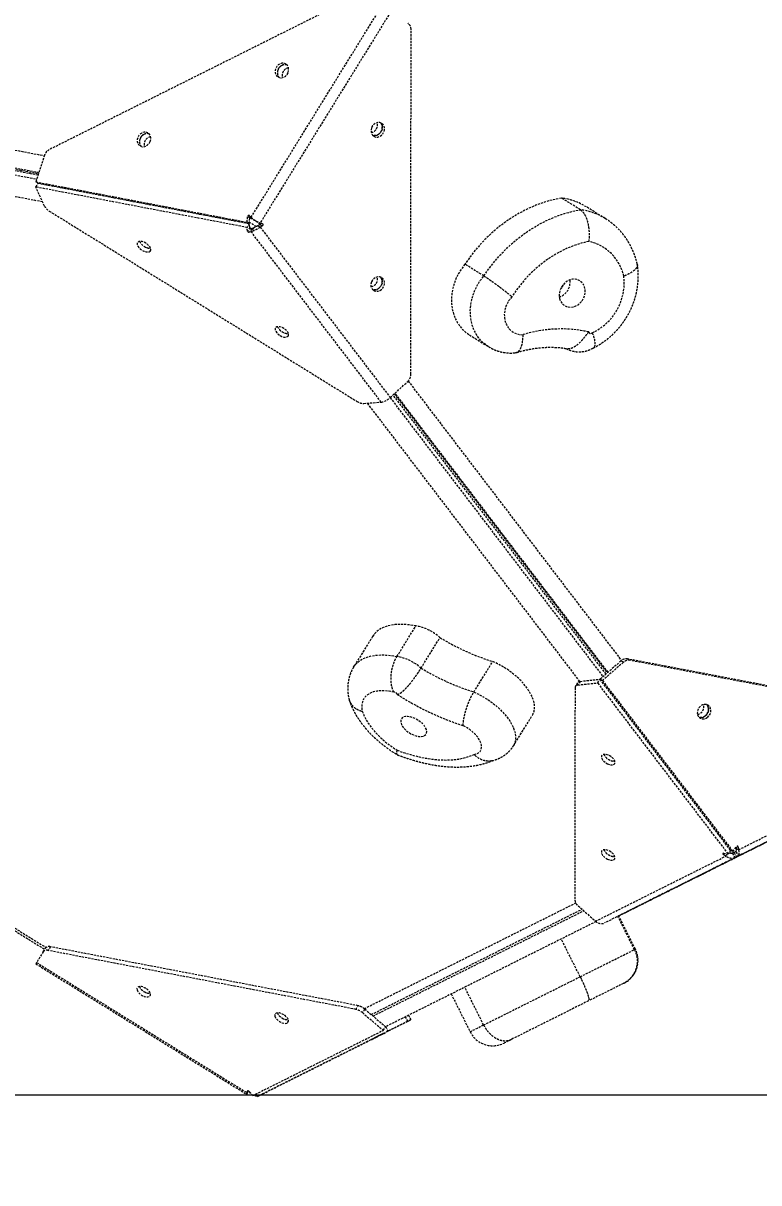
# Model space of a CAD drawing. Header units: millimetres. Extents: x -3960 to 3430, y -2884 to 2225.
# Drawn here: x -137 to 299, y -819 to -133 of the extents above; entities that cross this region are included whole.
import ezdxf

# ---------------------------------------------------------------- set-up
doc = ezdxf.new("R2010")
doc.units = ezdxf.units.MM
doc.linetypes.add('HIDDEN', pattern=[1.905, 1.27, -0.635])
for name, color, linetype in [('DIKOM_ОБЪЕКТ', 7, 'Continuous'), ('DIKOM_РАЗМЕР_ЗОНА', 7, 'Continuous'), ('DIKOM_РАЗМЕР_ОБЪЕКТА', 7, 'Continuous')]:
    doc.layers.add(name, color=color, linetype=linetype)
doc.styles.add('style1', font='arialbd.ttf', dxfattribs={"width": 0.8})
doc.dimstyles.new('1-50', dxfattribs={"dimtxt": 300, "dimasz": 200, "dimexe": 100, "dimexo": 0, "dimgap": 100, "dimtad": 1, "dimtxsty": 'style1', "dimcen": 200, "dimclrd": 7, "dimclre": 7, "dimclrt": 7, "dimadec": 1, "dimazin": 2, "dimtfac": 1, "dimtmove": 0, "dimatfit": 2, "dimfxl": 0, "dimlwd": 25, "dimlwe": 18, "dimarcsym": 0})

# ---------------------------------------------------------------- blocks, each defined once
blk = doc.blocks.new('*D1')
at = {"layer": 'Defpoints', "color": 0, "transparency": 16777216}
for p in [(-1646.58, -384.36), (1929.75, -477.12), (1929.75, -1272.12)]:
    blk.add_point(p, dxfattribs=at)
at = {"layer": 'DIKOM_РАЗМЕР_ОБЪЕКТА', "color": 7, "lineweight": 18, "transparency": 16777216}
for p, q in [((-1646.58, -384.36), (-1646.58, -1372.12)), ((1929.75, -477.12), (1929.75, -1372.12))]:
    blk.add_line(p, q, dxfattribs=at)
at = {"layer": 'DIKOM_РАЗМЕР_ОБЪЕКТА', "color": 7, "lineweight": 25, "transparency": 16777216}
blk.add_line((-1446.58, -1272.12), (1729.75, -1272.12), dxfattribs=at)
at = {"layer": 'DIKOM_РАЗМЕР_ОБЪЕКТА', "color": 7, "transparency": 16777216}
for points in [[(-1446.58, -1238.79), (-1446.58, -1305.45), (-1646.58, -1272.12)], [(1729.75, -1238.79), (1729.75, -1305.45), (1929.75, -1272.12)]]:
    blk.add_solid(points, dxfattribs=at)
at = {"layer": 'DIKOM_РАЗМЕР_ОБЪЕКТА', "color": 7, "transparency": 16777216, "insert": (141.59, -1018.85), "char_height": 300, "attachment_point": 5, "style": 'style1'}
blk.add_mtext('{\\fArial|b0|i0|c204|p34;3550}', dxfattribs=at)
blk = doc.blocks.new('*D2')
at = {"layer": 'Defpoints', "color": 0, "transparency": 16777216}
for p in [(1188.61, 729.83), (-1925.03, -767.19), (1470.26, -767.19)]:
    blk.add_point(p, dxfattribs=at)
at = {"layer": 'DIKOM_РАЗМЕР_ОБЪЕКТА', "color": 7, "lineweight": 18, "transparency": 16777216}
for p, q in [((1188.61, 729.83), (-2025.03, 729.83)), ((1470.26, -767.19), (-2025.03, -767.19))]:
    blk.add_line(p, q, dxfattribs=at)
at = {"layer": 'DIKOM_РАЗМЕР_ОБЪЕКТА', "color": 7, "lineweight": 25, "transparency": 16777216}
blk.add_line((-1925.03, 529.83), (-1925.03, -567.19), dxfattribs=at)
at = {"layer": 'DIKOM_РАЗМЕР_ОБЪЕКТА', "color": 7, "transparency": 16777216}
for points in [[(-1958.36, 529.83), (-1891.69, 529.83), (-1925.03, 729.83)], [(-1958.36, -567.19), (-1891.69, -567.19), (-1925.03, -767.19)]]:
    blk.add_solid(points, dxfattribs=at)
at = {"layer": 'DIKOM_РАЗМЕР_ОБЪЕКТА', "color": 7, "transparency": 16777216, "insert": (-2178.2, -18.68), "char_height": 300, "attachment_point": 5, "rotation": 90, "style": 'style1'}
blk.add_mtext('{\\fArial|b0|i0|c204|p34;1500}', dxfattribs=at)
blk = doc.blocks.new('*D3')
at = {"layer": 'Defpoints', "color": 0, "transparency": 16777216}
for p in [(1049.1, 2224.81), (-3510.19, -2267.17), (1391.3, -2267.17)]:
    blk.add_point(p, dxfattribs=at)
at = {"layer": 'DIKOM_РАЗМЕР_ЗОНА', "color": 7, "lineweight": 18, "transparency": 16777216}
for p, q in [((1049.1, 2224.81), (-3610.19, 2224.81)), ((1391.3, -2267.17), (-3610.19, -2267.17))]:
    blk.add_line(p, q, dxfattribs=at)
at = {"layer": 'DIKOM_РАЗМЕР_ЗОНА', "color": 7, "lineweight": 25, "transparency": 16777216}
blk.add_line((-3510.19, 2024.81), (-3510.19, -2067.17), dxfattribs=at)
at = {"layer": 'DIKOM_РАЗМЕР_ЗОНА', "color": 7, "transparency": 16777216}
for points in [[(-3543.52, 2024.81), (-3476.86, 2024.81), (-3510.19, 2224.81)], [(-3543.52, -2067.17), (-3476.86, -2067.17), (-3510.19, -2267.17)]]:
    blk.add_solid(points, dxfattribs=at)
at = {"layer": 'DIKOM_РАЗМЕР_ЗОНА', "color": 7, "transparency": 16777216, "insert": (-3763.36, -99.6), "char_height": 300, "attachment_point": 5, "rotation": 90, "style": 'style1'}
blk.add_mtext('{\\fArial|b0|i0|c204|p34;4500}', dxfattribs=at)
blk = doc.blocks.new('*D4')
at = {"layer": 'Defpoints', "color": 0, "transparency": 16777216}
for p in [(-3146.44, -695.08), (3429.88, -695.08), (3429.88, -2784.15)]:
    blk.add_point(p, dxfattribs=at)
at = {"layer": 'DIKOM_РАЗМЕР_ЗОНА', "color": 7, "lineweight": 18, "transparency": 16777216}
for p, q in [((-3146.44, -695.08), (-3146.44, -2884.15)), ((3429.88, -695.08), (3429.88, -2884.15))]:
    blk.add_line(p, q, dxfattribs=at)
at = {"layer": 'DIKOM_РАЗМЕР_ЗОНА', "color": 7, "lineweight": 25, "transparency": 16777216}
blk.add_line((-2946.44, -2784.15), (3229.88, -2784.15), dxfattribs=at)
at = {"layer": 'DIKOM_РАЗМЕР_ЗОНА', "color": 7, "transparency": 16777216}
for points in [[(-2946.44, -2750.81), (-2946.44, -2817.48), (-3146.44, -2784.15)], [(3229.88, -2750.81), (3229.88, -2817.48), (3429.88, -2784.15)]]:
    blk.add_solid(points, dxfattribs=at)
at = {"layer": 'DIKOM_РАЗМЕР_ЗОНА', "color": 7, "transparency": 16777216, "insert": (141.72, -2530.97), "char_height": 300, "attachment_point": 5, "style": 'style1'}
blk.add_mtext('{\\fArial|b0|i0|c204|p34;6550}', dxfattribs=at)

msp = doc.modelspace()

# ---------------------------------------------------------------- linework, layer by layer
at = {"layer": 'DIKOM_ОБЪЕКТ', "color": 7, "linetype": 'HIDDEN', "lineweight": 15}
for p, q in [((61.08891, -116.45177), (-121.14279, -207.50395)), ((-1.61007, -247.5702), (75.47375, -122.92455)), ((80.83971, -126.24297), (3.7559, -250.88862)), ((93.00335, -340.53099), (93.05724, -136.2217)), ((-328.55745, -171.9601), (-124.04487, -211.08316)), ((-127.80507, -222.65638), (-331.89979, -183.61326)), ((-331.62306, -182.66612), (-127.49918, -221.71484)), ((-127.32389, -221.17538), (-331.46454, -182.12343)), ((-332.57133, -185.91196), (-128.54755, -224.94152)), ((-125.08586, -238.44794), (-328.56237, -199.52307)), ((-123.96509, -210.83767), (-129.06606, -226.53734)), ((-129.06684, -229.63262), (-127.72452, -227.46208)), ((-4.05114, -253.54897), (-129.06684, -229.63262)), ((-123.97302, -240.91211), (-129.06684, -229.63262)), ((-129.06606, -226.53734), (-4.05033, -250.45373)), ((-127.72447, -227.36699), (-129.06606, -226.53734)), ((-2.70874, -251.37845), (-127.72452, -227.46208)), ((-127.72447, -227.36699), (-2.70872, -251.2833)), ((193.32472, -243.05727), (182.14649, -236.14403)), ((-121.15244, -243.8455), (61.02558, -356.50868)), ((-2.58753, -246.59202), (-1.61007, -247.5702)), ((208.08097, -248.29157), (196.90274, -241.37833)), ((-2.70874, -251.37845), (-4.05114, -253.54897)), ((-3.69495, -255.70452), (-4.05114, -253.54897)), ((-4.05033, -250.45373), (-3.69272, -247.14423)), ((-2.70872, -251.2833), (-4.05033, -250.45373)), ((-2.3526, -253.53403), (-3.69495, -255.70452)), ((-2.35113, -247.97388), (-3.69272, -247.14423)), ((-2.3526, -253.53403), (-2.70874, -251.37845)), ((-2.70872, -251.2833), (-2.35113, -247.97388)), ((-0.26994, -253.91544), (-1.61229, -256.08593)), ((-0.26994, -253.91544), (-1.24778, -254.21728)), ((3.72601, -251.73213), (2.41386, -252.57448)), ((2.41386, -252.57448), (3.7552, -253.40407)), ((3.72601, -251.73213), (5.0674, -252.56169)), ((5.0674, -252.56169), (3.7552, -253.40407)), ((3.7552, -253.40407), (80.77954, -354.27963)), ((3.7559, -250.88862), (5.06772, -251.32627)), ((-1.24778, -254.21728), (-2.59013, -256.38778)), ((-1.61229, -256.08593), (-2.59013, -256.38778)), ((75.412, -356.96152), (-1.61229, -256.08593)), ((136.1801, -282.24963), (125.00187, -275.33639)), ((127.66291, -317.18705), (138.84114, -324.10029)), ((80.77954, -354.27963), (91.15878, -344.66239)), ((91.34928, -344.47741), (217.66704, -509.9341)), ((80.69956, -354.35306), (206.74266, -519.44989)), ((208.54319, -517.8797), (82.45655, -352.72575)), ((83.1803, -352.05514), (209.28507, -517.23277)), ((209.71011, -516.86209), (83.59499, -351.67089)), ((65.03562, -357.71482), (75.412, -356.96152)), ((193.01111, -522.25317), (67.27053, -357.55258)), ((84.74274, -507.5047), (95.92858, -489.41786)), ((70.26369, -495.69207), (59.07787, -513.77882)), ((99.01136, -514.40023), (110.19721, -496.31353)), ((130.26408, -528.54877), (141.44998, -510.46203)), ((217.43746, -510.12353), (205.06705, -520.91099)), ((218.77871, -510.95297), (206.40835, -521.7404)), ((218.77871, -510.95297), (217.43746, -510.12353)), ((221.32276, -508.9429), (222.66406, -509.77231)), ((403.52766, -543.80208), (221.32276, -508.9429)), ((404.86891, -544.63152), (222.66406, -509.77231)), ((193.218, -522.22404), (204.98202, -520.95356)), ((203.6395, -523.12388), (204.98202, -520.95356)), ((282.22623, -622.13293), (204.98202, -520.95356)), ((205.06705, -520.91099), (206.40835, -521.7404)), ((205.06705, -520.91099), (282.31132, -622.09047)), ((190.15443, -526.01466), (190.1244, -651.92192)), ((191.71614, -523.02452), (190.37361, -525.19484)), ((193.218, -522.22404), (191.87547, -524.39436)), ((191.87547, -524.39436), (203.6395, -523.12388)), ((280.88365, -624.30329), (203.6395, -523.12388)), ((206.40835, -521.7404), (283.65257, -622.91991)), ((153.73877, -560.35559), (164.9246, -542.26876)), ((287.01247, -621.89802), (411.69993, -559.60185)), ((404.33093, -567.00684), (222.08761, -658.04385)), ((411.69908, -563.31045), (287.01162, -625.60662)), ((287.20099, -625.52497), (412.25014, -563.05193)), ((274.56997, -611.95034), (274.57164, -612.10652)), ((275.20441, -612.93539), (275.25237, -612.84426)), ((278.52697, -624.05966), (278.08307, -624.77741)), ((278.08323, -624.01383), (280.88365, -624.30329)), ((280.29857, -624.24276), (279.39462, -625.70407)), ((282.22623, -622.13293), (280.88365, -624.30329)), ((282.31132, -622.09047), (283.65257, -622.91991)), ((285.67945, -622.92391), (283.16112, -624.18194)), ((284.39863, -623.55846), (283.42061, -624.04718)), ((283.42061, -624.04718), (284.76143, -626.73085)), ((283.65257, -622.91991), (285.74088, -620.18782)), ((284.39863, -623.55846), (285.73944, -626.24213)), ((285.6708, -622.92295), (285.5038, -623.00633)), ((285.5038, -623.00633), (286.84462, -625.69001)), ((285.59462, -620.37932), (285.67122, -621.06858)), ((285.6708, -622.92295), (287.01162, -625.60662)), ((285.67122, -621.06858), (287.01247, -621.89802)), ((286.05746, -619.91173), (286.84589, -620.39927)), ((286.84589, -620.39927), (287.01247, -621.89802)), ((-204.68323, -630.83666), (-123.81596, -680.84948)), ((202.34065, -664.20167), (279.39462, -625.70407)), ((284.76143, -626.73085), (207.7074, -665.22849)), ((216.07255, -661.05028), (284.76108, -626.74368)), ((279.39462, -625.70407), (278.08307, -624.77741)), ((284.76108, -626.74368), (285.73905, -626.25499)), ((285.73944, -626.24213), (284.76143, -626.73085)), ((286.84427, -625.70283), (287.20099, -625.52497)), ((287.01162, -625.60662), (286.84462, -625.69001)), ((-199.84779, -632.24675), (-123.04857, -679.74363)), ((65.38372, -715.95067), (190.58031, -653.40002)), ((69.51264, -719.44925), (194.29855, -657.10377)), ((70.55789, -720.33652), (195.31841, -658.00392)), ((191.96694, -655.04589), (202.34065, -664.20167)), ((202.60587, -664.42374), (90.0351, -720.6662)), ((225.34219, -681.0108), (215.50946, -661.33038)), ((225.90481, -680.72973), (216.07209, -661.0493)), ((-120.46956, -679.35688), (-121.81193, -681.52711)), ((61.72695, -714.20514), (-120.46956, -679.35688)), ((193.18624, -697.07648), (182.01269, -674.71238)), ((-124.68342, -682.25183), (-128.64907, -688.66485)), ((-124.68342, -682.25183), (-123.34105, -680.08161)), ((60.38458, -716.37536), (-121.81193, -681.52711)), ((-129.1204, -689.42729), (-4.19985, -766.69055)), ((-128.64907, -688.66485), (-4.00771, -765.75545)), ((136.04483, -725.62538), (124.87135, -703.26138)), ((116.84946, -707.26919), (128.02301, -729.63329)), ((60.38458, -716.37536), (61.72695, -714.20514)), ((65.61111, -716.13725), (64.26874, -718.30748)), ((64.26874, -718.30748), (76.63237, -728.80294)), ((65.61111, -716.13725), (77.9748, -726.63268)), ((89.82624, -720.77039), (90.0709, -720.64815)), ((91.54727, -719.91063), (92.8883, -722.59431)), ((76.63237, -728.80294), (77.9748, -726.63268)), ((78.05982, -726.64897), (77.92218, -726.71786)), ((89.82624, -720.77039), (78.05982, -726.64897)), ((78.05982, -726.64897), (79.4008, -729.33268)), ((91.16716, -723.45401), (79.4008, -729.33268)), ((91.04986, -723.52827), (80.67201, -728.71444)), ((91.16716, -723.45401), (89.82624, -720.77039)), ((92.89344, -722.60683), (92.8883, -722.59431)), ((-0.64865, -767.4269), (76.63237, -728.80294)), ((79.4008, -729.33268), (2.11971, -767.95654)), ((3.60876, -767.21273), (80.67201, -728.71444)), ((-4.2194, -766.67824), (-3.07314, -764.82489)), ((-3.35313, -764.69727), (-4.00771, -765.75545)), ((-4.00771, -765.75545), (-3.84038, -764.88078)), ((-3.7378, -764.71487), (-3.84038, -764.88078)), ((-2.73543, -765.09213), (-0.64865, -767.4269)), ((-2.73511, -765.09249), (-2.73522, -765.0927)), ((-1.75772, -766.18631), (-2.73522, -765.0927)), ((1.35475, -766.42566), (2.11971, -767.95654)), ((2.11971, -767.95654), (4.92087, -766.55703)), ((4.92085, -766.55705), (3.60876, -767.21273))]:
    msp.add_line(p, q, dxfattribs=at)
at = {"layer": 'DIKOM_ОБЪЕКТ', "color": 7, "linetype": 'HIDDEN', "lineweight": 15, "flags": 128}
for points in [[(20.27575, -161.88829), (20.60072, -160.67001), (20.60308, -159.45161), (20.28258, -158.33173), (19.66516, -157.40111), (18.80089, -156.73518), (17.75976, -156.38781), (16.62612, -156.38726), (15.49182, -156.73354), (14.44876, -157.39849), (13.58144, -158.32836), (12.96009, -159.44777), (12.63512, -160.66605), (12.63276, -161.88445), (12.95329, -163.00439), (13.57069, -163.93495), (14.43499, -164.60093), (15.47609, -164.94825), (16.60973, -164.9488), (17.74401, -164.6026), (18.78708, -163.93758), (19.6544, -163.0077), (20.27575, -161.88829)], [(69.70603, -194.54089), (69.38105, -195.75916), (69.37873, -196.97762), (69.69928, -198.09747), (70.31673, -199.02814), (71.18105, -199.69403), (72.22224, -200.04137), (73.35591, -200.04197), (74.49024, -199.69574), (75.53335, -199.03077), (76.40066, -198.1009), (77.02201, -196.98148), (77.34699, -195.76321), (77.34931, -194.54475), (77.02873, -193.42485), (76.41126, -192.49427), (75.54696, -191.82829), (74.50577, -191.48095), (73.37213, -191.4804), (72.23777, -191.82658), (71.19469, -192.4916), (70.32735, -193.42142), (69.70603, -194.54089)], [(70.3654, -199.07948), (70.76919, -199.18269), (71.898, -199.21635), (73.03626, -198.90202), (74.09171, -198.26508), (74.97886, -197.35722), (75.62583, -196.25196), (75.9802, -195.03886), (76.01324, -193.81615), (75.72236, -192.68295), (75.13106, -191.73101), (75.01285, -191.60233)], [(75.00951, -191.60124), (75.06992, -191.66467), (75.68734, -192.59529), (76.00792, -193.71519), (76.00559, -194.93365), (75.68062, -196.15192), (75.05927, -197.27134), (74.19192, -198.20116), (73.14884, -198.86618), (72.01452, -199.21241), (70.88085, -199.21181), (70.37716, -199.09149)], [(-61.39659, -202.69595), (-61.07161, -201.47767), (-61.06929, -200.25922), (-61.38979, -199.13933), (-62.00721, -198.20872), (-62.87148, -197.54279), (-63.91258, -197.19547), (-65.04622, -197.19492), (-66.1805, -197.54112), (-67.22358, -198.20614), (-68.09089, -199.13602), (-68.71224, -200.25543), (-69.03725, -201.47365), (-69.03957, -202.69211), (-68.71908, -203.81199), (-68.10165, -204.74261), (-67.23738, -205.40854), (-66.19625, -205.75591), (-65.06261, -205.75646), (-63.92836, -205.41021), (-62.88525, -204.74523), (-62.01794, -203.81536), (-61.39659, -202.69595)], [(182.14649, -236.14403), (177.07295, -237.20462), (172.02922, -238.63028), (167.03907, -240.41426), (162.12613, -242.54805), (157.31347, -245.02175), (152.62389, -247.82359), (148.07949, -250.94034), (143.7017, -254.35736), (139.51119, -258.05845), (135.52768, -262.02619), (131.76996, -266.24189), (128.25583, -270.68559), (125.00187, -275.33639)], [(136.1801, -282.24963), (139.43406, -277.59883), (142.94819, -273.15513), (146.70591, -268.93943), (150.68942, -264.97169), (154.87993, -261.2706), (159.25772, -257.85357), (163.80213, -254.73683), (168.4917, -251.93499), (173.30436, -249.46129), (178.21731, -247.3275), (183.20745, -245.54352), (188.25118, -244.11786), (193.32472, -243.05727)], [(-61.41364, -267.5142), (-61.08883, -266.92372), (-61.08669, -266.17175), (-61.40733, -265.31922), (-62.0248, -264.43515), (-62.88908, -263.59121), (-63.93013, -262.85582), (-65.06365, -262.28844), (-66.1977, -261.93513), (-67.24056, -261.82442), (-68.10765, -261.9654), (-68.72868, -262.34657), (-69.05349, -262.93704), (-69.05563, -263.68901), (-68.73499, -264.54155), (-68.11752, -265.42561), (-67.25324, -266.26955), (-66.21224, -267.00497), (-65.07872, -267.57236), (-63.94462, -267.92563), (-62.90176, -268.03634), (-62.03472, -267.8954), (-61.41364, -267.5142)], [(198.2783, -261.80926), (193.86108, -262.8978), (189.48359, -264.3228), (185.16938, -266.07665), (180.94151, -268.14987), (176.82271, -270.53137), (172.83508, -273.20841), (169.00001, -276.1666), (165.33798, -279.39011), (161.86878, -282.86163), (158.61083, -286.56256), (155.58177, -290.47303), (152.79774, -294.57209)], [(125.00187, -275.33639), (123.03192, -277.87593), (121.30724, -280.59605), (119.84903, -283.46314), (118.67533, -286.44188), (117.80052, -289.49552), (117.23542, -292.58646), (116.98703, -295.67648), (117.0584, -298.72763), (117.44862, -301.70214), (118.15291, -304.56345), (119.1626, -307.27621), (120.4652, -309.80702), (122.04469, -312.12464), (123.88154, -314.20051), (125.95314, -316.009), (127.66291, -317.18705)], [(69.68189, -285.84169), (69.35692, -287.05997), (69.35459, -288.27842), (69.67517, -289.39833), (70.29265, -290.32891), (71.15695, -290.99489), (72.19813, -291.34223), (73.33181, -291.34283), (74.46613, -290.9966), (75.50924, -290.33163), (76.37656, -289.40175), (76.99791, -288.28234), (77.32288, -287.06406), (77.32521, -285.84561), (77.00463, -284.72571), (76.3872, -283.79509), (75.52285, -283.12914), (74.48167, -282.78181), (73.348, -282.7812), (72.21367, -283.12743), (71.17059, -283.79246), (70.30324, -284.72228), (69.68189, -285.84169)], [(70.34135, -290.38031), (70.74509, -290.48355), (71.87389, -290.51721), (73.01212, -290.20283), (74.06761, -289.56594), (74.95475, -288.65808), (75.60173, -287.55282), (75.9561, -286.33972), (75.98919, -285.11697), (75.6983, -283.98378), (75.10701, -283.03184), (74.98874, -282.90319)], [(74.98541, -282.9021), (75.04578, -282.96548), (75.66323, -283.89615), (75.98378, -285.016), (75.98154, -286.23447), (75.65649, -287.45273), (75.03522, -288.57216), (74.16782, -289.50201), (73.12479, -290.16701), (71.99046, -290.51324), (70.85674, -290.51267), (70.35302, -290.39229)], [(138.82825, -324.09235), (137.13138, -322.92224), (135.05977, -321.11374), (133.22292, -319.03788), (131.64343, -316.72026), (130.34084, -314.18945), (129.33114, -311.47669), (128.62686, -308.61538), (128.23664, -305.64087), (128.16527, -302.58972), (128.41365, -299.4997), (128.97875, -296.40876), (129.85356, -293.35512), (131.02726, -290.37638), (132.48547, -287.50929), (134.21015, -284.78917), (136.1801, -282.24963)], [(181.00301, -295.54781), (181.51783, -297.03541), (182.31881, -298.33661), (183.37314, -299.39796), (184.63777, -300.17616), (186.06072, -300.63925), (187.58398, -300.76837), (189.14501, -300.55813), (190.67996, -300.01722), (192.12598, -299.16772), (193.42389, -298.04448), (194.52056, -296.69343), (195.37109, -295.1699), (195.94056, -293.53624), (196.2058, -291.85941), (196.15592, -290.20796), (195.79288, -288.64953), (195.13161, -287.24796), (194.19918, -286.0606), (193.03368, -285.13606), (191.68302, -284.51224), (190.20224, -284.2146), (188.65221, -284.25537), (187.0962, -284.63289), (185.59802, -285.33169), (184.21897, -286.3231), (183.01549, -287.56666), (182.03691, -289.01136), (181.32328, -290.59809), (180.90369, -292.26186), (180.79553, -293.93463), (181.00301, -295.54781)], [(152.79774, -294.57209), (151.31843, -296.3449), (150.09892, -298.3158), (149.17254, -300.43079), (148.56472, -302.632), (148.29202, -304.85916), (148.36202, -307.05122), (148.7727, -309.14824), (149.51287, -311.0927), (150.56224, -312.83148), (151.8921, -314.31682), (153.46598, -315.50818), (155.24086, -316.37287), (157.16806, -316.88721), (159.19492, -317.03715)], [(20.23462, -318.00745), (20.5594, -317.41693), (20.56155, -316.66495), (20.24091, -315.81242), (19.62344, -314.92835), (18.75918, -314.08447), (17.7181, -313.34902), (16.58462, -312.78169), (15.45053, -312.42833), (14.40771, -312.31767), (13.54061, -312.45865), (12.91956, -312.83977), (12.59474, -313.43024), (12.5926, -314.18221), (12.91327, -315.0348), (13.53071, -315.91882), (14.395, -316.76275), (15.43603, -317.49822), (16.56951, -318.06556), (17.70364, -318.41889), (18.74647, -318.52954), (19.61352, -318.3886), (20.23462, -318.00745)], [(95.92858, -489.41786), (92.61062, -488.86337), (89.41376, -488.55045), (86.36375, -488.48164), (83.48519, -488.65743), (80.80144, -489.07649), (78.334, -489.73543), (76.10292, -490.62893), (74.12613, -491.74971), (72.41964, -493.08879), (70.99724, -494.63534), (70.26369, -495.69207)], [(59.07706, -513.78001), (59.81134, -512.72207), (61.23382, -511.17554), (62.94031, -509.83646), (64.91702, -508.71566), (67.14813, -507.82221), (69.61557, -507.16327), (72.29937, -506.74418), (75.1779, -506.56834), (78.22791, -506.63715), (81.42483, -506.95017), (84.74274, -507.5047)], [(164.9246, -542.26876), (165.37103, -541.44268), (165.93572, -539.81455), (166.18368, -538.02853), (166.11193, -536.10665), (165.72142, -534.07269), (165.0169, -531.9516), (164.00706, -529.76967), (162.70436, -527.55369), (161.12481, -525.33103), (159.288, -523.12911), (157.21656, -520.97514), (154.93587, -518.89548), (152.47421, -516.91596), (149.86186, -515.06089), (147.13114, -513.3532), (144.31557, -511.81392), (141.44998, -510.46203)], [(82.89443, -528.57612), (80.14896, -528.06835), (77.52333, -527.80714), (75.0505, -527.79582), (72.76149, -528.03427), (70.68498, -528.51979), (68.84711, -529.24618), (67.27076, -530.2042), (65.97587, -531.3821), (64.97858, -532.76488), (64.29148, -534.33535), (63.92313, -536.07369), (63.8781, -537.95813), (64.15699, -539.96505)], [(130.26408, -528.54877), (133.12978, -529.90072), (135.9453, -531.44003), (138.67608, -533.14769), (141.28836, -535.00266), (143.75003, -536.98231), (146.03066, -539.06187), (148.10216, -541.21594), (149.93902, -543.41783), (151.51846, -545.64042), (152.82115, -547.8564), (153.83106, -550.03843), (154.53556, -552.15939), (154.92614, -554.19345), (154.99778, -556.11526), (154.74981, -557.90128), (154.18518, -559.52938), (153.73984, -560.35381)], [(64.15699, -539.96505), (65.09205, -542.33874), (66.32542, -544.76189), (67.84458, -547.21016), (69.6346, -549.65927), (71.6775, -552.08475), (73.95284, -554.46223), (76.43795, -556.76816), (79.10816, -558.97953), (81.93654, -561.07401), (84.89504, -563.03096)], [(268.55638, -543.60258), (269.46503, -542.72025), (270.14032, -541.6319), (270.52747, -540.4256), (270.59519, -539.19926), (270.33787, -538.05191), (269.77653, -537.07678), (268.95648, -536.35279), (267.94427, -535.93859), (266.82192, -535.86773), (265.68025, -536.14592), (264.61175, -536.75063), (263.7031, -537.63297), (263.02781, -538.72131), (262.6406, -539.92751), (262.57294, -541.15395), (262.83025, -542.3013), (263.39159, -543.27643), (264.21165, -544.00042), (265.22386, -544.41462), (266.34621, -544.48548), (267.48793, -544.20726), (268.55638, -543.60258)], [(268.22946, -536.01662), (268.43524, -536.24737), (268.99663, -537.22247), (269.25394, -538.36982), (269.18622, -539.59616), (268.79907, -540.80246), (268.12378, -541.89081), (267.21513, -542.77314), (266.14664, -543.37785), (265.00496, -543.65604), (263.88256, -543.58521), (263.59742, -543.50716)], [(263.62186, -543.53186), (263.9935, -543.62486), (265.1223, -543.65853), (266.26057, -543.3442), (267.31605, -542.70731), (268.2032, -541.79945), (268.85014, -540.69414), (269.20451, -539.48104), (269.2376, -538.25829), (268.94671, -537.1251), (268.3554, -536.17324), (268.20081, -536.00755)], [(102.1638, -550.81395), (101.64886, -549.63685), (100.8479, -548.43197), (99.79359, -547.24849), (98.5291, -546.13499), (97.10629, -545.13707), (95.58329, -544.29546), (94.02253, -543.64475), (92.48778, -543.2114), (91.0421, -543.01335), (89.74457, -543.05868), (88.6482, -543.34546), (87.79798, -543.86188), (87.22879, -544.58696), (86.96381, -545.49096), (87.0139, -546.53679), (87.37703, -547.6817), (88.03841, -548.87891), (88.9708, -550.07926), (90.13619, -551.23365), (91.4868, -552.29479), (92.96725, -553.21929), (94.51713, -553.96933), (96.07282, -554.51417), (97.5707, -554.83144), (98.94943, -554.90816), (100.1526, -554.74135), (101.13087, -554.33766), (101.8442, -553.71369), (102.2635, -552.89498), (102.37151, -551.91502), (102.1638, -550.81395)], [(130.36496, -565.5231), (131.8438, -565.16698), (133.0629, -564.5585), (133.9889, -563.71435), (134.59637, -562.65753), (134.86875, -561.41716), (134.79853, -560.02704), (134.38765, -558.52533), (133.64734, -556.95303), (132.59792, -555.35334), (131.26809, -553.77004), (129.69431, -552.24649), (127.91965, -550.8243), (125.99263, -549.54245), (123.96608, -548.43611)], [(84.89504, -563.03096), (89.31149, -564.56721), (93.68819, -565.87553), (98.00155, -566.94904), (102.22852, -567.78182), (106.34636, -568.3694), (110.33309, -568.70884), (114.16726, -568.7981), (117.82829, -568.63673), (121.29661, -568.22574), (124.55364, -567.56723), (127.58181, -566.66475), (130.36496, -565.5231)], [(209.3538, -570.9756), (210.49882, -571.41902), (211.58887, -571.62906), (212.53565, -571.58852), (213.26243, -571.30077), (213.71029, -570.78906), (213.84302, -570.09494), (213.64988, -569.27462), (213.14648, -568.39444), (212.3736, -567.52586), (211.39386, -566.73922), (210.28665, -566.09814), (209.14163, -565.65472), (208.05158, -565.44468), (207.1048, -565.48522), (206.37813, -565.77304), (205.93016, -566.28468), (205.79743, -566.9788), (205.99056, -567.79912), (206.49397, -568.6793), (207.26685, -569.54788), (208.24659, -570.33452), (209.3538, -570.9756)], [(209.3404, -627.40452), (210.48536, -627.84798), (211.57541, -628.05789), (212.52213, -628.01737), (213.24892, -627.72963), (213.69684, -627.21802), (213.82962, -626.52387), (213.63642, -625.70345), (213.13303, -624.8234), (212.36014, -623.95482), (211.38046, -623.16815), (210.27319, -622.5271), (209.12816, -622.08354), (208.03812, -621.87364), (207.09139, -621.91415), (206.36461, -622.20189), (205.91676, -622.7136), (205.78397, -623.40776), (205.97711, -624.22807), (206.48056, -625.10823), (207.25345, -625.97681), (208.23313, -626.76348), (209.3404, -627.40452)], [(285.5038, -623.00633), (285.47727, -623.01964), (285.43081, -623.04287), (285.3658, -623.07531), (285.28419, -623.11605), (285.18855, -623.1639), (285.08169, -623.21729), (284.96694, -623.27457), (284.84774, -623.33418), (284.72765, -623.39406), (284.61051, -623.45268), (284.49964, -623.50798), (284.39863, -623.55846)], [(286.84462, -625.69001), (286.81808, -625.70331), (286.77162, -625.72654), (286.70661, -625.75899), (286.625, -625.79972), (286.52937, -625.84758), (286.42251, -625.90096), (286.30776, -625.95825), (286.18856, -626.01785), (286.06853, -626.07783), (285.95132, -626.13635), (285.84052, -626.19175), (285.73944, -626.24213)], [(262.89601, -637.66022), (262.57129, -637.82252), (262.5693, -637.82361), (262.89019, -637.66339), (263.508, -637.35483), (264.37262, -636.92297), (265.41401, -636.40267), (266.54793, -635.8363), (267.68236, -635.26961), (268.72543, -634.74841), (269.59265, -634.31509), (270.21383, -634.00472), (270.53855, -633.84242), (270.54054, -633.84133), (270.21964, -634.00155), (269.60184, -634.31011), (268.73722, -634.74197), (267.69583, -635.26227), (266.56191, -635.82865), (265.42743, -636.39537), (264.3844, -636.91653), (263.51719, -637.34985), (262.89601, -637.66022)], [(193.18624, -697.07648), (197.03067, -695.15579), (200.7503, -693.29733), (204.31559, -691.51612), (207.69805, -689.82611), (210.87079, -688.24097), (213.8085, -686.77324), (216.48782, -685.43456), (218.88739, -684.23572), (220.98805, -683.18618), (222.7731, -682.2943), (224.22836, -681.56729), (225.34219, -681.0108)], [(225.34219, -681.0108), (225.78048, -680.79181), (225.90481, -680.72973)], [(-128.64907, -688.66485), (-128.85232, -688.99355), (-129.00033, -689.23292), (-129.09027, -689.37842), (-129.1204, -689.42729), (-129.1204, -689.42729)], [(136.04483, -725.62538), (139.29794, -724.00012), (142.81124, -722.24485), (146.56823, -720.36781), (150.55112, -718.37786), (154.74116, -716.28436), (159.11861, -714.09738), (163.66273, -711.82695), (168.35221, -709.48411), (173.16476, -707.07955), (178.07784, -704.62496), (183.06821, -702.13174), (188.11221, -699.61156), (193.18624, -697.07648)], [(-69.14609, -704.87773), (-68.76328, -705.74245), (-68.09185, -706.62423), (-67.18615, -707.45183), (-66.1195, -708.15817), (-64.97848, -708.68589), (-63.85537, -708.99237), (-62.84124, -709.05272), (-62.01821, -708.86204), (-61.45303, -708.43578), (-61.19143, -707.80847), (-61.25457, -707.03104), (-61.63732, -706.16642), (-62.30881, -705.28454), (-63.21451, -704.45694), (-64.28109, -703.7507), (-65.42218, -703.22288), (-66.54522, -702.9165), (-67.55936, -702.85615), (-68.38238, -703.04683), (-68.94763, -703.47299), (-69.20923, -704.1003), (-69.14609, -704.87773)], [(218.88947, -701.00268), (217.95356, -701.4703), (216.71929, -702.08688), (215.19908, -702.84644), (213.40809, -703.74129), (211.36413, -704.76239), (209.08771, -705.89974), (206.60152, -707.14199), (203.93029, -708.47652), (201.10077, -709.89018), (198.14124, -711.36886)], [(219.19042, -700.85225), (219.16906, -700.86293), (218.88947, -701.00268)], [(198.14124, -711.36886), (193.72364, -713.57601), (189.34589, -715.76317), (185.03156, -717.91872), (180.80364, -720.03099), (176.68501, -722.08881), (172.69761, -724.08098), (168.86287, -725.99694), (165.20127, -727.82628), (161.73254, -729.55934), (158.47528, -731.18674), (155.4469, -732.69982), (152.66369, -734.09034)], [(12.51043, -720.49594), (12.89324, -721.36066), (13.56476, -722.24252), (14.47046, -723.07013), (15.53701, -723.77638), (16.67809, -724.30407), (17.80117, -724.61056), (18.81531, -724.67091), (19.63833, -724.48024), (20.20349, -724.05399), (20.46518, -723.42677), (20.40206, -722.64932), (20.0192, -721.78463), (19.34773, -720.90274), (18.44203, -720.07513), (17.37543, -719.36891), (16.2344, -718.84119), (15.11132, -718.5347), (14.09718, -718.47435), (13.27416, -718.66502), (12.70895, -719.0913), (12.44731, -719.71849), (12.51043, -720.49594)], [(91.04986, -723.52827), (91.45691, -723.32493), (91.8219, -723.14252), (92.13971, -722.98365), (92.40598, -722.85058), (92.61703, -722.74504), (92.76989, -722.6687), (92.8624, -722.62236), (92.89344, -722.60683)], [(92.8883, -722.59431), (92.85945, -722.60863), (92.77343, -722.65152), (92.63132, -722.72248), (92.43498, -722.82063), (92.18688, -722.94457), (91.89023, -723.09276), (91.54884, -723.26325), (91.16716, -723.45401)], [(128.02301, -729.63329), (128.03499, -729.62729), (128.28253, -729.50369), (128.84674, -729.22178), (129.72077, -728.78509), (130.89377, -728.19907), (132.35132, -727.47078), (134.07541, -726.6094), (136.04483, -725.62538)], [(70.48291, -733.79413), (71.42757, -733.32208), (72.51666, -732.77793), (73.66188, -732.20569), (74.77052, -731.6517), (75.7527, -731.16098), (76.52877, -730.77302), (77.03606, -730.51953), (77.23332, -730.42082), (77.10458, -730.48506), (76.6604, -730.70699), (75.93656, -731.06858), (74.99182, -731.54053), (73.90274, -732.08468), (72.75752, -732.65691), (71.64892, -733.21087), (70.66676, -733.70173), (69.89063, -734.08958), (69.3834, -734.34317), (69.18607, -734.44178), (69.31481, -734.37754), (69.75906, -734.15571), (70.48291, -733.79413)], [(70.48518, -733.79973), (71.42991, -733.32778), (72.51899, -732.78363), (73.66426, -732.21137), (74.77286, -731.65741), (75.75497, -731.16658), (76.53115, -730.77869), (77.03838, -730.52511), (77.23559, -730.42642), (77.10697, -730.49073), (76.66267, -730.7126), (75.93888, -731.07415), (74.99421, -731.5462), (73.90512, -732.09035), (72.75985, -732.66262), (71.65126, -733.21657), (70.66908, -733.7073), (69.89296, -734.09529), (69.38567, -734.34878), (69.18846, -734.44746), (69.31715, -734.38325), (69.76138, -734.16128), (70.48518, -733.79973)], [(152.66369, -734.09034), (151.18466, -734.82922), (149.96562, -735.43836), (149.03974, -735.90091), (148.43244, -736.20425), (148.16043, -736.34016), (148.14558, -736.34765)], [(4.92087, -766.55703), (5.0516, -766.49171), (5.16235, -766.43634), (5.24913, -766.39297), (5.30878, -766.36313), (5.33919, -766.348), (5.33919, -766.348), (5.30884, -766.36324), (5.24913, -766.39297), (5.16242, -766.43644), (5.0516, -766.49171), (4.92085, -766.55705)]]:
    msp.add_lwpolyline(points, dxfattribs=at)
at = {"layer": 'DIKOM_ОБЪЕКТ', "color": 7, "linetype": 'HIDDEN', "lineweight": 15}
for centre, radius, start, end in [((88.96165, -136.08203), 4.09797, 358.04682078, 56.64640921), ((18.61081, -161.89395), 4.67294, 113.87365336, 218.90244705), ((18.55458, -161.69628), 4.48334, 76.45428235, 161.55015941), ((18.50475, -160.98099), 3.80495, 73.17923896, 117.980703), ((18.09206, -162.04331), 4.18154, 155.01978536, 221.75667049), ((21.24511, -163.52963), 4.50433, 99.06151164, 197.471278), ((68.7378, -192.8941), 4.49969, 279.02764352, 17.41097861), ((-63.06202, -202.70449), 4.67388, 113.88083778, 218.8200883), ((-63.11768, -202.50403), 4.48345, 76.45498831, 161.54832822), ((-63.16921, -201.79014), 3.80415, 73.08789379, 117.98319802), ((-63.58215, -202.85116), 4.17995, 155.00538092, 221.77107492), ((-60.42867, -204.33969), 4.50437, 99.03640652, 197.44577281), ((-118.52367, -212.58281), 5.71442, 117.27981392, 162.21818366), ((177.3196, -273.16892), 37.3382, 58.36675053, 82.57230833), ((-117.52205, -237.53198), 7.28287, 207.65330188, 240.10032719), ((188.51917, -280.02277), 37.27655, 58.45316605, 82.59303958), ((-20.45834, -284.04057), 37.91444, 54.82881542, 61.95535686), ((-19.04621, -281.75729), 37.78182, 52.77549458, 63.7491118), ((-61.39339, -258.98365), 6.85789, 204.72580304, 271.80470239), ((-62.07028, -259.46923), 6.03215, 203.25403879, 241.30814425), ((-61.52539, -259.80568), 6.0326, 235.22282847, 273.27508437), ((192.72465, -288.15809), 26.92774, 12.46986281, 78.09773298), ((68.71374, -284.19497), 4.49965, 279.0278104, 17.41125946), ((177.6248, -285.74966), 9.64688, 289.66325227, 6.86685008), ((178.4506, -286.2604), 4.90502, 308.68635629, 347.84467522), ((186.7095, -286.3377), 32.5536, 294.62330305, 7.04739438), ((20.25484, -309.47685), 6.85789, 204.72580304, 271.80470239), ((19.57819, -309.96227), 6.03242, 203.25449591, 241.30736824), ((20.12279, -310.29891), 6.03256, 235.22353082, 273.27555632), ((181.97829, -391.63847), 78.00281, 77.92969645, 106.98275715), ((199.40292, -315.22305), 1.12175, 187.02097591, 320.86140014), ((87.2836, -340.45474), 5.72026, 312.64463076, 359.23625753), ((64.99482, -350.58131), 7.13363, 236.19190988, 270.32765871), ((73.99433, -347.41195), 9.65423, 278.44410138, 314.65391902), ((91.24932, -517.31055), 28.28246, 47.93662507, 80.47676323), ((182.7859, -377.5632), 139.17887, 238.56374629, 252.72258286), ((80.06366, -535.39738), 28.28243, 47.93709275, 80.47712226), ((171.6006, -395.64912), 139.17983, 238.56371951, 252.72244447), ((220.59792, -513.54087), 4.65475, 81.04144266, 132.76356003), ((221.93926, -514.37046), 4.65493, 81.04232351, 132.76310876), ((191.82898, -526.06914), 1.67543, 88.40992897, 178.13639007), ((193.26648, -524.12413), 1.90071, 91.46160641, 144.65329223), ((82.94188, -530.64079), 2.06522, 20.39861164, 91.31651004), ((175.7716, -388.54755), 168.0719, 237.26158856, 252.04714849), ((261.95869, -537.33496), 4.50159, 279.09137844, 17.72863143), ((213.49464, -562.59508), 6.85359, 204.7878846, 271.83663406), ((212.81237, -563.11388), 6.01121, 202.94385837, 241.35147557), ((213.37032, -563.4368), 6.02986, 235.21609155, 273.30502874), ((213.4823, -619.02387), 6.85428, 204.75077511, 271.77529147), ((212.79984, -619.54201), 6.01238, 202.94774885, 241.34758509), ((282.50767, -617.45796), 6.30284, 258.88320649, 295.96340336), ((213.35736, -619.864), 6.03158, 235.22174722, 273.29937307), ((194.76748, -651.28876), 4.68606, 187.76532713, 233.29931453), ((205.7825, -660.75083), 4.87388, 225.07477362, 293.26240618), ((-121.35896, -681.88394), 2.67901, 70.61040917, 137.71935535), ((-122.70134, -684.05417), 2.67901, 70.61040917, 137.71935535), ((212.48634, -687.43382), 15, 296.54757677, 26.54757677), ((-62.22165, -700.51961), 6.01908, 203.05523769, 241.33490062), ((-61.52788, -700.0164), 6.85, 204.71097126, 271.85703033), ((-61.67431, -700.86101), 6.01664, 235.19021483, 273.51915563), ((19.43481, -716.13816), 6.01881, 203.05355645, 241.33488034), ((20.12821, -715.63614), 6.84851, 204.66422093, 271.85862716), ((58.52441, -724.98514), 8.80843, 49.29688706, 77.80846993), ((59.86679, -722.81491), 8.80843, 49.29688706, 77.80846993), ((19.98222, -716.47881), 6.01704, 235.19335078, 273.51899864), ((141.44145, -722.92919), 15, 206.54757677, 296.54757677)]:
    msp.add_arc(centre, radius, start, end, dxfattribs=at)
for centre, major_axis, ratio, start_param, end_param in [((-3.00984, -247.27486), (-0.02594, 0.87348), 0.788507823, 5.586091827, 7.680486929), ((-1.66972, -253.66464), (0.63786, -0.39451), 0.661509404, 3.665262168, 5.759657271), ((-1.66825, -248.10449), (-0.02594, 0.87348), 0.788507823, 0.307963596, 1.397301622), ((3.30406, -251.17949), (0.79311, 0.36692), 0.78852205, 4.885971755, 5.975401102), ((4.64545, -252.00908), (0.79311, 0.36692), 0.78852205, 4.885971755, 6.980366858), ((-3.0121, -255.83517), (0.63786, -0.39451), 0.661509404, 3.665262168, 5.759657271), ((278.50514, -624.56648), (0.82341, -0.43027), 0.431141303, 2.315861054, 4.410256156), ((286.16283, -620.74055), (0.3394, 0.87146), 0.688502918, 5.362276781, 7.456671883), ((286.16123, -626.04412), (0.68938, 0.3444), 0.000075362, 0.13544146, 2.229836576), ((-3.15758, -765.3031), (0.62181, -0.5509), 0.539307345, 1.357248273, 3.451643375), ((-3.15736, -765.30362), (0.62184, -0.55083), 0.539276321, 1.357098543, 1.884656305)]:
    msp.add_ellipse(centre, major_axis=major_axis, ratio=ratio, start_param=start_param, end_param=end_param, dxfattribs=at)
for points, knots in [([(193.32472, -243.05727), (193.68909, -243.32359), (194.42842, -243.86397), (195.44223, -245.16005), (196.36086, -246.78594), (197.13819, -248.70483), (197.7668, -250.88739), (198.21814, -253.24347), (198.48491, -255.74802), (198.56167, -258.62165), (198.42434, -260.65815), (198.27996, -261.79625), (198.2783, -261.80926)], [0, 0, 0, 0, 0.10431357, 0.211658522, 0.315966713, 0.42327726, 0.52798694, 0.635677277, 0.741393935, 0.850101121, 0.998285188, 1, 1, 1, 1]), ([(3.7552, -253.40407), (3.25102, -253.73602), (2.32823, -254.34357), (0.88919, -255.07942), (-0.45009, -255.72208), (-1.20515, -255.95847), (-1.61229, -256.08593)], [0, 0, 0, 0, 0.2731897418, 0.500015406, 0.7304045473, 1, 1, 1, 1]), ([(-1.61007, -247.5702), (-1.19509, -247.92635), (-0.43554, -248.57822), (0.90458, -249.51703), (2.33288, -250.30043), (3.25738, -250.68256), (3.7559, -250.88862)], [0, 0, 0, 0, 0.273184728, 0.500016101, 0.730396695, 1, 1, 1, 1]), ([(2.41386, -252.57448), (2.14098, -252.71066), (1.64578, -252.95779), (0.89331, -253.29755), (0.2388, -253.65184), (-0.09061, -253.82252), (-0.26994, -253.91544)], [0, 0, 0, 0, 0.275466136, 0.499909167, 0.727765152, 1, 1, 1, 1]), ([(227.01084, -275.20489), (226.8515, -274.54874), (226.39217, -272.65731), (225.38883, -269.61732), (223.93695, -266.1433), (222.20573, -262.83584), (220.21696, -259.71576), (217.98289, -256.80436), (215.52301, -254.11519), (212.84554, -251.6781), (210.33697, -249.71684), (208.65501, -248.68571), (207.99633, -248.28191)], [0, 0, 0, 0, 0.058770574, 0.169413875, 0.279745149, 0.389546502, 0.498795557, 0.607505135, 0.715710248, 0.823469562, 0.930869083, 1, 1, 1, 1]), ([(200.92195, -324.89231), (201.0806, -324.81904), (202.3364, -324.239), (204.60912, -322.94725), (207.67881, -320.9348), (210.59261, -318.65288), (213.33823, -316.13678), (215.89304, -313.39922), (218.23823, -310.46107), (220.35592, -307.34287), (222.23008, -304.06706), (223.84593, -300.65684), (225.19055, -297.13668), (226.25271, -293.53206), (227.02292, -289.86917), (227.49378, -286.17552), (227.66136, -282.47868), (227.5213, -278.88516), (227.24273, -276.51957), (227.05166, -275.37782), (227.04781, -275.35481)], [0, 0, 0, 0, 0.008878892, 0.070282576, 0.131813048, 0.19354173, 0.255436411, 0.31746828, 0.3796126, 0.441847889, 0.504159157, 0.566526629, 0.628934117, 0.69136025, 0.753780987, 0.816165934, 0.878474203, 0.94066334, 0.998804252, 1, 1, 1, 1]), ([(226.9982, -275.36296), (227.03453, -275.54502), (227.13583, -276.05266), (226.83692, -276.95505), (226.14407, -278.03563), (225.04818, -279.1145), (223.58414, -280.1762), (221.63708, -281.27102), (220.01218, -281.97465), (219.04021, -282.33513), (219.01716, -282.34368)], [0, 0, 0, 0, 0.082191848, 0.22917536, 0.37205042, 0.519062359, 0.662014111, 0.809100175, 0.995472526, 1, 1, 1, 1]), ([(136.1801, -282.24963), (136.57752, -282.50038), (137.38387, -283.00915), (138.90921, -284.03391), (140.63284, -285.22963), (142.50046, -286.56267), (144.48486, -288.01539), (146.49665, -289.52494), (148.51284, -291.07793), (150.65226, -292.77554), (152.05286, -293.93495), (152.78676, -294.56269), (152.79774, -294.57209)], [0, 0, 0, 0, 0.105387755, 0.213830593, 0.319213823, 0.427652521, 0.533135912, 0.641664635, 0.747421137, 0.856222315, 0.997848321, 1, 1, 1, 1]), ([(198.28959, -315.36016), (198.28357, -315.36626), (197.83059, -315.82487), (197.00414, -316.86635), (195.7145, -318.55045), (194.29349, -320.31202), (192.75021, -321.97856), (191.18121, -323.37548), (189.63857, -324.43184), (188.12291, -325.11989), (186.75874, -325.43822), (185.95702, -325.33397), (185.59944, -325.28747)], [0, 0, 0, 0, 0.001231592, 0.092664868, 0.187455202, 0.305885027, 0.427779425, 0.545195145, 0.665947355, 0.782873541, 0.903155999, 1, 1, 1, 1]), ([(159.19492, -317.03715), (159.19493, -317.05244), (159.19581, -318.13807), (159.11327, -319.95712), (158.78393, -322.27188), (158.32778, -324.0813), (157.71151, -325.58363), (156.96189, -326.72718), (156.07142, -327.44503), (155.4115, -327.77302), (155.0323, -327.74209), (155.01212, -327.74044)], [0, 0, 0, 0, 0.002578915, 0.183082213, 0.316523585, 0.453788044, 0.586641532, 0.723315564, 0.855908573, 0.992334096, 1, 1, 1, 1]), ([(200.27297, -315.93109), (200.27824, -315.94153), (200.72605, -316.82987), (201.28854, -318.40146), (201.78401, -320.40468), (201.97725, -321.97614), (201.93504, -323.2836), (201.63746, -324.21797), (201.3197, -324.73183), (201.05173, -324.81401), (201.02123, -324.82336)], [0, 0, 0, 0, 0.002436079, 0.207334263, 0.360243254, 0.517577029, 0.670379107, 0.827607126, 0.980377443, 1, 1, 1, 1]), ([(138.8447, -324.06124), (139.37987, -324.39296), (140.71239, -325.2189), (143.01505, -326.22213), (145.68969, -327.09496), (148.45157, -327.65988), (151.2645, -327.91692), (153.46165, -327.9017), (154.70778, -327.77442), (155.01235, -327.74331)], [0, 0, 0, 0, 0.112005326, 0.278882724, 0.445401922, 0.611875248, 0.778607225, 0.945888502, 1, 1, 1, 1]), ([(155.51711, -327.65155), (156.1125, -327.46752), (158.13514, -326.84235), (161.5974, -325.97831), (165.89297, -325.17278), (170.17676, -324.66078), (174.43584, -324.43368), (178.65044, -324.50793), (182.38233, -324.79868), (184.66256, -325.18908), (185.59151, -325.34813)], [0, 0, 0, 0, 0.058259177, 0.197915095, 0.337791784, 0.478102613, 0.618918525, 0.760316002, 0.902354187, 1, 1, 1, 1]), ([(185.04925, -325.26235), (185.15266, -325.32567), (185.8917, -325.77823), (187.40544, -326.35136), (189.54171, -326.94531), (191.73467, -327.2124), (193.92772, -327.18527), (196.09346, -326.86598), (198.18656, -326.24657), (199.84361, -325.55859), (200.73633, -324.9901), (201.01477, -324.81278)], [0, 0, 0, 0, 0.021741486, 0.155384873, 0.287816196, 0.419251731, 0.549952711, 0.680226698, 0.810406362, 0.940865556, 1, 1, 1, 1]), ([(82.89443, -528.57612), (82.88916, -528.567), (82.44127, -527.79151), (81.87877, -526.2942), (81.38363, -523.8638), (81.18948, -521.50546), (81.2364, -519.01828), (81.51835, -516.51677), (82.02832, -514.02384), (82.74373, -511.66138), (83.6444, -509.42719), (84.37316, -508.1516), (84.74274, -507.5047)], [0, 0, 0, 0, 0.001684865, 0.143231932, 0.24886719, 0.357558883, 0.463120795, 0.571737455, 0.677271548, 0.785867484, 0.891405609, 1, 1, 1, 1]), ([(59.09019, -513.79061), (58.68771, -514.47387), (57.83188, -515.92674), (56.86595, -518.31952), (56.12646, -520.88578), (55.68293, -523.52571), (55.5209, -526.22151), (55.64848, -528.96559), (55.95354, -531.15416), (56.24319, -532.41841), (56.32323, -532.76776)], [0, 0, 0, 0, 0.119926786, 0.255006438, 0.389713778, 0.525040714, 0.662023927, 0.801731032, 0.945211661, 1, 1, 1, 1]), ([(84.87758, -529.92096), (84.8836, -529.9202), (85.33644, -529.86248), (86.16261, -529.55711), (87.45212, -528.75108), (88.87279, -527.55532), (90.41616, -525.99572), (91.98541, -524.20915), (93.52741, -522.29666), (95.04692, -520.28175), (96.48042, -518.26778), (97.83708, -516.26371), (98.61622, -515.02729), (99.01136, -514.40023)], [0, 0, 0, 0, 0.001079765, 0.0812574, 0.16437459, 0.268224318, 0.375110041, 0.478071576, 0.583956549, 0.686486469, 0.791958897, 0.894490777, 1, 1, 1, 1]), ([(56.34832, -532.76291), (56.36459, -532.8788), (56.46664, -533.60575), (57.05991, -534.86088), (58.12097, -536.44465), (59.59338, -537.82597), (61.53661, -539.06283), (63.16296, -539.6948), (64.13395, -539.95879), (64.15699, -539.96505)], [0, 0, 0, 0, 0.033960541, 0.213019693, 0.397263265, 0.576419573, 0.760751968, 0.994323593, 1, 1, 1, 1]), ([(56.50298, -533.41657), (56.67592, -533.9426), (57.19629, -535.52541), (58.30441, -538.13278), (59.89505, -541.23367), (61.77476, -544.30302), (63.91756, -547.31983), (66.29833, -550.25504), (68.88907, -553.08768), (71.66668, -555.8044), (74.61102, -558.39369), (77.70218, -560.84866), (80.92747, -563.15188), (83.36592, -564.74571), (84.72972, -565.5527), (84.95597, -565.68658)], [0, 0, 0, 0, 0.041750875, 0.125625653, 0.210720951, 0.297183124, 0.3842272, 0.471118214, 0.557571103, 0.643494378, 0.72890818, 0.813907969, 0.898618975, 0.983181686, 1, 1, 1, 1]), ([(123.96608, -548.43611), (123.96606, -548.42665), (123.96493, -547.7529), (124.04741, -546.41599), (124.37677, -544.1913), (124.8331, -542.0064), (125.44921, -539.67432), (126.20082, -537.3056), (127.08576, -534.92124), (128.06724, -532.63858), (129.1368, -530.45722), (129.88475, -529.19096), (130.26408, -528.54877)], [0, 0, 0, 0, 0.002039379, 0.145145185, 0.250934554, 0.35975651, 0.46508115, 0.573433201, 0.6785509, 0.786706831, 0.891826076, 1, 1, 1, 1]), ([(140.74851, -569.24107), (140.78771, -569.23446), (141.63743, -569.09119), (143.23488, -568.60062), (145.48387, -567.71914), (147.57133, -566.57883), (149.56206, -565.17413), (151.38511, -563.48134), (152.80318, -561.83611), (153.47214, -560.72217), (153.70716, -560.33084)], [0, 0, 0, 0, 0.007445495, 0.16138347, 0.311069904, 0.457665939, 0.602095144, 0.760988127, 0.916034487, 1, 1, 1, 1]), ([(85.01795, -565.70855), (85.00728, -565.70929), (84.84519, -565.72062), (84.70252, -565.38621), (84.6067, -564.60118), (84.75013, -563.67039), (84.8934, -563.03819), (84.89504, -563.03096)], [0, 0, 0, 0, 0.020029651, 0.30439578, 0.596794762, 0.995391748, 1, 1, 1, 1]), ([(85.01549, -565.71511), (85.41749, -565.87118), (87.36018, -566.62539), (90.85318, -567.83677), (95.48419, -569.26146), (100.10631, -570.46455), (104.70654, -571.44645), (109.2718, -572.19604), (113.78853, -572.70434), (118.24182, -572.96176), (122.61357, -572.95768), (126.88166, -572.68257), (131.02088, -572.13197), (134.99659, -571.29228), (138.60226, -570.26239), (140.8008, -569.36874), (141.79444, -568.96484)], [0, 0, 0, 0, 0.019641539, 0.094916772, 0.170433295, 0.246255078, 0.322419768, 0.398950718, 0.475853428, 0.553095726, 0.630593644, 0.708142881, 0.785427968, 0.862072546, 0.937662699, 1, 1, 1, 1]), ([(140.74693, -569.23363), (140.70783, -569.24619), (140.05593, -569.45556), (138.67006, -569.48498), (136.66864, -569.2803), (134.64923, -568.6117), (132.51066, -567.45147), (131.10944, -566.28786), (130.37592, -565.53437), (130.36496, -565.5231)], [0, 0, 0, 0, 0.0116225183, 0.1937811619, 0.3812057296, 0.5638336503, 0.7517171067, 0.9962894003, 1, 1, 1, 1]), ([(283.42061, -624.04718), (283.23645, -624.1113), (282.90225, -624.22767), (282.25143, -624.15346), (281.64433, -624.00226), (281.2828, -623.8096), (281.14811, -623.73783)], [0, 0, 0, 0, 0.319167784, 0.579231849, 0.843241068, 1, 1, 1, 1]), ([(285.67122, -621.06858), (285.67104, -621.3562), (285.67072, -621.87819), (285.63796, -622.46852), (285.66239, -622.8497), (285.66784, -622.89713), (285.6708, -622.92295)], [0, 0, 0, 0, 0.275469832, 0.499925339, 0.727781736, 1, 1, 1, 1]), ([(287.01247, -621.89802), (287.0839, -622.43956), (287.21465, -623.43074), (287.22956, -624.55489), (287.20552, -625.34913), (287.07955, -625.51642), (287.01162, -625.60662)], [0, 0, 0, 0, 0.273189604, 0.500020698, 0.730405112, 1, 1, 1, 1]), ([(284.76143, -626.73085), (284.34625, -626.88043), (283.58636, -627.1542), (282.24591, -627.03518), (280.81754, -626.61887), (279.8931, -626.02454), (279.39462, -625.70407)], [0, 0, 0, 0, 0.273183238, 0.500008014, 0.730396668, 1, 1, 1, 1]), ([(225.34219, -681.0108), (225.67848, -681.77166), (226.36084, -683.31547), (226.88153, -685.79061), (227.01518, -688.32576), (226.72224, -690.82051), (226.01427, -693.24464), (224.92208, -695.48765), (223.45644, -697.52605), (221.51006, -699.43921), (219.88359, -700.50265), (218.91252, -700.99108), (218.88947, -701.00268)], [0, 0, 0, 0, 0.105771994, 0.214614967, 0.320388791, 0.429227933, 0.535021932, 0.643881297, 0.749728078, 0.858643958, 0.99664422, 1, 1, 1, 1]), ([(193.18624, -697.07648), (193.55048, -697.81647), (194.28957, -699.31797), (195.30309, -701.52624), (196.22149, -703.64933), (196.99888, -705.59457), (197.62759, -707.34224), (198.07919, -708.81807), (198.34634, -710.00469), (198.42391, -710.95849), (198.28644, -711.29634), (198.14288, -711.36804), (198.14124, -711.36886)], [0, 0, 0, 0, 0.1043124481, 0.2116592302, 0.3159659263, 0.4232804814, 0.5279881503, 0.6356795778, 0.7413955408, 0.8501030537, 0.9982860948, 1, 1, 1, 1]), ([(136.04483, -725.62538), (136.44211, -726.35411), (137.2482, -727.83273), (138.7732, -729.80111), (140.4968, -731.5371), (142.36428, -732.94877), (144.34891, -734.02537), (146.36092, -734.71797), (148.37738, -735.01957), (150.5177, -734.90721), (151.91791, -734.45983), (152.65269, -734.09579), (152.66369, -734.09034)], [0, 0, 0, 0, 0.105386831, 0.213832712, 0.319216566, 0.42765425, 0.533137212, 0.641666259, 0.747421999, 0.856223164, 0.997848196, 1, 1, 1, 1]), ([(-4.21952, -766.67832), (-4.21953, -766.67833), (-4.24126, -766.69175), (-4.19006, -766.53501), (-4.07159, -766.02854), (-4.00771, -765.75545)], [0, 0, 0, 0, 0.0001793312, 0.460886584, 1, 1, 1, 1]), ([(1.97724, -767.67142), (1.56663, -767.69041), (0.77444, -767.72706), (0.05333, -767.40484), (-0.29402, -767.24963)], [0, 0, 0, 0, 0.518310934, 1, 1, 1, 1])]:
    msp.add_open_spline(points, degree=3, knots=knots, dxfattribs=at)

# ---------------------------------------------------------------- dimensions: what is measured, and where the dimension line sits
at = {"layer": 'DIKOM_РАЗМЕР_ЗОНА'}
dim = msp.add_linear_dim(base=(-3510.18905, -2267.17138), p1=(1049.09735, 2224.81299), p2=(1391.2989, -2267.17138), angle=90, text='{\\fArial|b0|i0|c204|p34;4500}', dimstyle='1-50', dxfattribs=at)
dim.commit()
dim.dimension.update_dxf_attribs({"geometry": '*D3', "text_midpoint": (-3510.18905, -99.59524), "dimtype": 160})
dim = msp.add_linear_dim(base=(3429.87916, -2784.1452), p1=(-3146.43934, -695.07691), p2=(3429.87916, -695.07691), text='{\\fArial|b0|i0|c204|p34;6550}', dimstyle='1-50', dxfattribs=at)
dim.commit()
dim.dimension.update_dxf_attribs({"geometry": '*D4', "text_midpoint": (141.71991, -2784.1452), "dimtype": 160})
at = {"layer": 'DIKOM_РАЗМЕР_ОБЪЕКТА'}
dim = msp.add_linear_dim(base=(-1925.02807, -767.1931), p1=(1188.60911, 729.83344), p2=(1470.26477, -767.1931), angle=90, text='{\\fArial|b0|i0|c204|p34;1500}', dimstyle='1-50', dxfattribs=at)
dim.commit()
dim.dimension.update_dxf_attribs({"geometry": '*D2', "text_midpoint": (-1925.02807, -18.67983), "dimtype": 160})
dim = msp.add_linear_dim(base=(1929.75124, -1272.12053), p1=(-1646.57778, -384.35602), p2=(1929.75124, -477.11638), text='{\\fArial|b0|i0|c204|p34;3550}', dimstyle='1-50', dxfattribs=at)
dim.commit()
dim.dimension.update_dxf_attribs({"geometry": '*D1', "text_midpoint": (141.58673, -1272.12053), "dimtype": 160})

doc.saveas('drawing.dxf')
